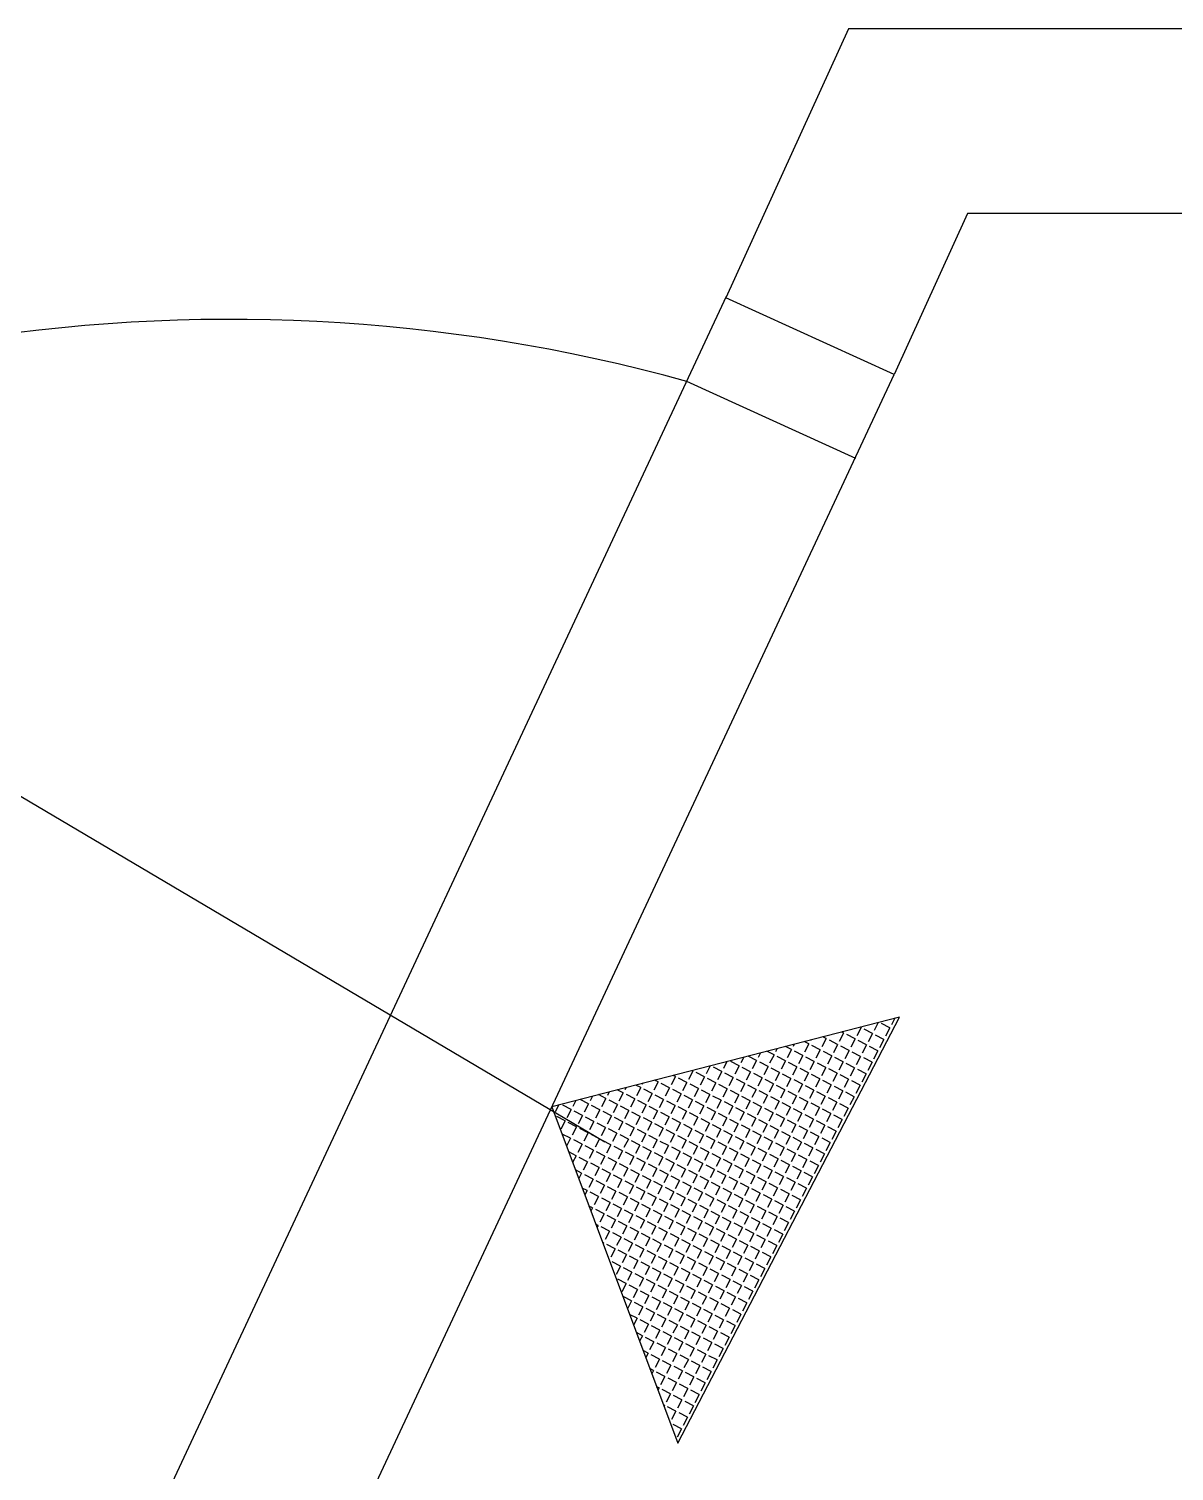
# Model space of a CAD drawing. Header units: millimetres. Extents: x 1480 to 86316, y 1484 to 27567.
# Drawn here: x 53695 to 54315, y 19453 to 20234 of the extents above; entities that cross this region are included whole.
import ezdxf

# ---------------------------------------------------------------- set-up
doc = ezdxf.new("R2010")
doc.units = ezdxf.units.MM

msp = doc.modelspace()

# ---------------------------------------------------------------- linework, layer by layer
at = {"color": 7}
for p, q in [((54138.4, 20233.9), (54072.04, 20088.33)), ((54934.55, 20233.9), (54138.4, 20233.9)), ((54202.72, 20133.9), (54163.03, 20046.84)), ((54934.55, 20133.9), (54202.72, 20133.9)), ((53676.03, 19241.01), (54072.43, 20089.18)), ((54163.03, 20046.84), (54072.04, 20088.33)), ((54006.56, 19631.26), (53292.13, 20053.73)), ((53767.02, 19199.53), (54163.03, 20046.84)), ((54142.29, 20001.35), (54050.86, 20043.03)), ((54165.96, 19698.99), (53977.79, 19650.49)), ((54046.01, 19468.32), (54165.96, 19698.99)), ((53977.79, 19650.49), (54046.01, 19468.32))]:
    msp.add_line(p, q, dxfattribs=at)
at = {"color": 7, "linetype": 'Continuous'}
for p, q in [((54163.49, 19698.36), (54161.64, 19694.8)), ((54135.72, 19690.38), (54133.38, 19685.87)), ((54135.72, 19690.38), (54134.67, 19690.93)), ((54141.92, 19687.16), (54137.41, 19689.5)), ((54145.14, 19693.35), (54142.8, 19688.85)), ((54145.14, 19693.35), (54144.79, 19693.54)), ((54151.34, 19690.13), (54146.83, 19692.47)), ((54151.34, 19690.13), (54149, 19685.62)), ((54154.4, 19696.01), (54152.22, 19691.82)), ((54157.54, 19686.91), (54153.03, 19689.25)), ((54160.76, 19693.11), (54156.25, 19695.45)), ((54160.76, 19693.11), (54158.42, 19688.6)), ((54099.85, 19681.95), (54098.92, 19680.17)), ((54107.47, 19681.46), (54104.3, 19683.1)), ((54107.47, 19681.46), (54105.12, 19676.95)), ((54108.94, 19684.3), (54108.34, 19683.15)), ((54116.89, 19684.43), (54114.43, 19685.71)), ((54116.89, 19684.43), (54114.54, 19679.92)), ((54118.03, 19686.64), (54117.76, 19686.12)), ((54123.08, 19681.21), (54118.58, 19683.55)), ((54123.08, 19681.21), (54120.74, 19676.7)), ((54126.31, 19687.4), (54123.96, 19682.9)), ((54126.31, 19687.4), (54124.55, 19688.32)), ((54132.5, 19684.18), (54128, 19686.53)), ((54132.5, 19684.18), (54130.16, 19679.67)), ((54138.7, 19680.96), (54134.19, 19683.3)), ((54141.92, 19687.16), (54139.58, 19682.65)), ((54148.12, 19683.93), (54143.61, 19686.28)), ((54148.12, 19683.93), (54145.78, 19679.43)), ((54154.32, 19680.71), (54149.81, 19683.05)), ((54157.54, 19686.91), (54155.2, 19682.4)), ((54072.58, 19674.92), (54070.67, 19671.25)), ((54079.21, 19672.53), (54074.7, 19674.88)), ((54081.67, 19677.27), (54080.08, 19674.22)), ((54088.63, 19675.51), (54084.12, 19677.85)), ((54088.63, 19675.51), (54086.28, 19671)), ((54090.76, 19679.61), (54089.5, 19677.2)), ((54094.82, 19672.28), (54090.32, 19674.63)), ((54098.05, 19678.48), (54094.18, 19680.49)), ((54098.05, 19678.48), (54095.7, 19673.97)), ((54104.24, 19675.26), (54099.74, 19677.6)), ((54104.24, 19675.26), (54101.9, 19670.75)), ((54110.44, 19672.04), (54105.93, 19674.38)), ((54113.66, 19678.23), (54109.16, 19680.58)), ((54113.66, 19678.23), (54111.32, 19673.73)), ((54119.86, 19675.01), (54115.35, 19677.35)), ((54119.86, 19675.01), (54117.52, 19670.5)), ((54126.06, 19671.79), (54121.55, 19674.13)), ((54129.28, 19677.98), (54124.77, 19680.33)), ((54129.28, 19677.98), (54126.94, 19673.48)), ((54135.48, 19674.76), (54130.97, 19677.11)), ((54135.48, 19674.76), (54133.13, 19670.26)), ((54138.7, 19680.96), (54136.36, 19676.45)), ((54141.67, 19671.54), (54137.17, 19673.88)), ((54144.9, 19677.74), (54140.39, 19680.08)), ((54144.9, 19677.74), (54142.55, 19673.23)), ((54151.09, 19674.51), (54146.59, 19676.86)), ((54151.09, 19674.51), (54148.75, 19670.01)), ((54154.32, 19680.71), (54151.97, 19676.2)), ((54036.21, 19665.55), (54036.21, 19665.55)), ((54044.75, 19666.83), (54042.41, 19662.32)), ((54044.75, 19666.83), (54043.57, 19667.45)), ((54050.95, 19663.61), (54046.44, 19665.95)), ((54054.17, 19669.81), (54051.83, 19665.3)), ((54054.17, 19669.81), (54053.69, 19670.05)), ((54060.37, 19666.58), (54055.86, 19668.93)), ((54060.37, 19666.58), (54058.02, 19662.08)), ((54063.48, 19672.58), (54061.25, 19668.27)), ((54066.56, 19663.36), (54062.06, 19665.7)), ((54069.79, 19669.56), (54065.28, 19671.9)), ((54069.79, 19669.56), (54067.44, 19665.05)), ((54075.98, 19666.34), (54071.48, 19668.68)), ((54075.98, 19666.34), (54073.64, 19661.83)), ((54079.21, 19672.53), (54076.86, 19668.03)), ((54082.18, 19663.11), (54077.67, 19665.46)), ((54085.4, 19669.31), (54080.9, 19671.65)), ((54085.4, 19669.31), (54083.06, 19664.8)), ((54091.6, 19666.09), (54087.09, 19668.43)), ((54091.6, 19666.09), (54089.26, 19661.58)), ((54094.82, 19672.28), (54092.48, 19667.78)), ((54101.02, 19669.06), (54096.51, 19671.41)), ((54101.02, 19669.06), (54098.68, 19664.55)), ((54107.22, 19665.84), (54102.71, 19668.18)), ((54107.22, 19665.84), (54104.87, 19661.33)), ((54110.44, 19672.04), (54108.1, 19667.53)), ((54116.64, 19668.81), (54112.13, 19671.16)), ((54116.64, 19668.81), (54114.29, 19664.31)), ((54122.83, 19665.59), (54118.33, 19667.93)), ((54122.83, 19665.59), (54120.49, 19661.08)), ((54126.06, 19671.79), (54123.71, 19667.28)), ((54132.25, 19668.56), (54127.75, 19670.91)), ((54132.25, 19668.56), (54129.91, 19664.06)), ((54138.45, 19665.34), (54133.94, 19667.69)), ((54141.67, 19671.54), (54139.33, 19667.03)), ((54147.87, 19668.32), (54143.36, 19670.66)), ((54147.87, 19668.32), (54145.53, 19663.81)), ((54008.93, 19658.52), (54007.95, 19656.62)), ((54016.49, 19657.91), (54013.2, 19659.62)), ((54016.49, 19657.91), (54014.15, 19653.4)), ((54018.03, 19660.86), (54017.37, 19659.6)), ((54025.91, 19660.88), (54023.32, 19662.23)), ((54025.91, 19660.88), (54023.57, 19656.38)), ((54027.12, 19663.21), (54026.79, 19662.57)), ((54032.11, 19657.66), (54027.6, 19660)), ((54032.11, 19657.66), (54029.76, 19653.15)), ((54035.33, 19663.86), (54032.99, 19659.35)), ((54035.33, 19663.86), (54033.45, 19664.84)), ((54041.53, 19660.63), (54037.02, 19662.98)), ((54041.53, 19660.63), (54039.18, 19656.13)), ((54047.72, 19657.41), (54043.22, 19659.76)), ((54050.95, 19663.61), (54048.6, 19659.1)), ((54057.14, 19660.39), (54052.64, 19662.73)), ((54057.14, 19660.39), (54054.8, 19655.88)), ((54063.34, 19657.16), (54058.83, 19659.51)), ((54066.56, 19663.36), (54064.22, 19658.85)), ((54072.76, 19660.14), (54068.25, 19662.48)), ((54072.76, 19660.14), (54070.42, 19655.63)), ((54078.96, 19656.92), (54074.45, 19659.26)), ((54082.18, 19663.11), (54079.84, 19658.61)), ((54088.38, 19659.89), (54083.87, 19662.23)), ((54088.38, 19659.89), (54086.03, 19655.38)), ((54094.57, 19656.67), (54090.07, 19659.01)), ((54097.8, 19662.86), (54093.29, 19665.21)), ((54097.8, 19662.86), (54095.45, 19658.36)), ((54103.99, 19659.64), (54099.49, 19661.99)), ((54103.99, 19659.64), (54101.65, 19655.13)), ((54110.19, 19656.42), (54105.68, 19658.76)), ((54113.41, 19662.62), (54108.91, 19664.96)), ((54113.41, 19662.62), (54111.07, 19658.11)), ((54119.61, 19659.39), (54115.1, 19661.74)), ((54119.61, 19659.39), (54117.27, 19654.89)), ((54125.81, 19656.17), (54121.3, 19658.51)), ((54129.03, 19662.37), (54124.52, 19664.71)), ((54129.03, 19662.37), (54126.69, 19657.86)), ((54135.23, 19659.15), (54130.72, 19661.49)), ((54135.23, 19659.15), (54132.88, 19654.64)), ((54138.45, 19665.34), (54136.11, 19660.84)), ((54141.43, 19655.92), (54136.92, 19658.27)), ((54144.65, 19662.12), (54140.14, 19664.46)), ((54144.65, 19662.12), (54142.3, 19657.61)), ((53981.66, 19651.49), (53979.69, 19647.7)), ((53988.23, 19648.98), (53983.72, 19651.33)), ((53990.75, 19653.83), (53989.11, 19650.67)), ((53997.65, 19651.96), (53993.14, 19654.3)), ((53997.65, 19651.96), (53995.31, 19647.45)), ((53999.84, 19656.18), (53998.53, 19653.65)), ((54003.85, 19648.74), (53999.34, 19651.08)), ((54007.07, 19654.93), (54003.08, 19657.01)), ((54007.07, 19654.93), (54004.73, 19650.43)), ((54013.27, 19651.71), (54008.76, 19654.05)), ((54013.27, 19651.71), (54010.92, 19647.2)), ((54019.46, 19648.49), (54014.96, 19650.83)), ((54022.69, 19654.69), (54018.18, 19657.03)), ((54022.69, 19654.69), (54020.34, 19650.18)), ((54028.88, 19651.46), (54024.38, 19653.81)), ((54028.88, 19651.46), (54026.54, 19646.96)), ((54035.08, 19648.24), (54030.57, 19650.58)), ((54038.3, 19654.44), (54033.8, 19656.78)), ((54038.3, 19654.44), (54035.96, 19649.93)), ((54044.5, 19651.21), (54039.99, 19653.56)), ((54044.5, 19651.21), (54042.16, 19646.71)), ((54047.72, 19657.41), (54045.38, 19652.9)), ((54050.7, 19647.99), (54046.19, 19650.34)), ((54053.92, 19654.19), (54049.41, 19656.53)), ((54053.92, 19654.19), (54051.58, 19649.68)), ((54060.12, 19650.97), (54055.61, 19653.31)), ((54060.12, 19650.97), (54057.77, 19646.46)), ((54063.34, 19657.16), (54061, 19652.66)), ((54066.32, 19647.74), (54061.81, 19650.09)), ((54069.54, 19653.94), (54065.03, 19656.28)), ((54069.54, 19653.94), (54067.19, 19649.43)), ((54075.74, 19650.72), (54071.23, 19653.06)), ((54075.74, 19650.72), (54073.39, 19646.21)), ((54078.96, 19656.92), (54076.61, 19652.41)), ((54081.93, 19647.5), (54077.43, 19649.84)), ((54085.15, 19653.69), (54080.65, 19656.04)), ((54085.15, 19653.69), (54082.81, 19649.19)), ((54091.35, 19650.47), (54086.84, 19652.81)), ((54091.35, 19650.47), (54089.01, 19645.96)), ((54094.57, 19656.67), (54092.23, 19652.16)), ((54100.77, 19653.44), (54096.26, 19655.79)), ((54100.77, 19653.44), (54098.43, 19648.94)), ((54106.97, 19650.22), (54102.46, 19652.57)), ((54106.97, 19650.22), (54104.63, 19645.71)), ((54110.19, 19656.42), (54107.85, 19651.91)), ((54116.39, 19653.2), (54111.88, 19655.54)), ((54116.39, 19653.2), (54114.05, 19648.69)), ((54122.59, 19649.97), (54118.08, 19652.32)), ((54122.59, 19649.97), (54120.24, 19645.47)), ((54125.81, 19656.17), (54123.46, 19651.66)), ((54132.01, 19652.95), (54127.5, 19655.29)), ((54132.01, 19652.95), (54129.66, 19648.44)), ((54138.2, 19649.73), (54133.7, 19652.07)), ((54141.43, 19655.92), (54139.08, 19651.42)), ((53985.01, 19642.79), (53980.5, 19645.13)), ((53985.01, 19642.79), (53982.66, 19638.28)), ((53988.23, 19648.98), (53985.89, 19644.48)), ((53994.43, 19645.76), (53989.92, 19648.11)), ((53994.43, 19645.76), (53992.08, 19641.26)), ((54000.62, 19642.54), (53996.12, 19644.88)), ((54000.62, 19642.54), (53998.28, 19638.03)), ((54003.85, 19648.74), (54001.5, 19644.23)), ((54010.04, 19645.51), (54005.54, 19647.86)), ((54010.04, 19645.51), (54007.7, 19641.01)), ((54016.24, 19642.29), (54011.73, 19644.63)), ((54016.24, 19642.29), (54013.9, 19637.78)), ((54019.46, 19648.49), (54017.12, 19643.98)), ((54025.66, 19645.27), (54021.15, 19647.61)), ((54025.66, 19645.27), (54023.32, 19640.76)), ((54031.86, 19642.04), (54027.35, 19644.39)), ((54031.86, 19642.04), (54029.51, 19637.54)), ((54035.08, 19648.24), (54032.74, 19643.73)), ((54041.28, 19645.02), (54036.77, 19647.36)), ((54041.28, 19645.02), (54038.93, 19640.51)), ((54047.48, 19641.79), (54042.97, 19644.14)), ((54050.7, 19647.99), (54048.35, 19643.48)), ((54056.9, 19644.77), (54052.39, 19647.11)), ((54056.9, 19644.77), (54054.55, 19640.26)), ((54063.09, 19641.55), (54058.59, 19643.89)), ((54066.32, 19647.74), (54063.97, 19643.24)), ((54072.51, 19644.52), (54068.01, 19646.86)), ((54072.51, 19644.52), (54070.17, 19640.01)), ((54078.71, 19641.3), (54074.2, 19643.64)), ((54081.93, 19647.5), (54079.59, 19642.99)), ((54088.13, 19644.27), (54083.62, 19646.62)), ((54088.13, 19644.27), (54085.79, 19639.77)), ((54094.33, 19641.05), (54089.82, 19643.39)), ((54097.55, 19647.25), (54093.04, 19649.59)), ((54097.55, 19647.25), (54095.21, 19642.74)), ((54103.75, 19644.02), (54099.24, 19646.37)), ((54103.75, 19644.02), (54101.4, 19639.52)), ((54109.94, 19640.8), (54105.44, 19643.15)), ((54113.17, 19647), (54108.66, 19649.34)), ((54113.17, 19647), (54110.82, 19642.49)), ((54119.36, 19643.78), (54114.86, 19646.12)), ((54119.36, 19643.78), (54117.02, 19639.27)), ((54125.56, 19640.55), (54121.05, 19642.9)), ((54128.78, 19646.75), (54124.28, 19649.09)), ((54128.78, 19646.75), (54126.44, 19642.24)), ((54134.98, 19643.53), (54130.47, 19645.87)), ((54134.98, 19643.53), (54132.64, 19639.02)), ((54138.2, 19649.73), (54135.86, 19645.22)), ((53987.98, 19633.37), (53983.48, 19635.71)), ((53991.2, 19639.56), (53986.7, 19641.91)), ((53991.2, 19639.56), (53988.86, 19635.06)), ((53997.4, 19636.34), (53992.89, 19638.69)), ((53997.4, 19636.34), (53995.06, 19631.84)), ((54003.6, 19633.12), (53999.09, 19635.46)), ((54006.82, 19639.32), (54002.31, 19641.66)), ((54006.82, 19639.32), (54004.48, 19634.81)), ((54013.02, 19636.09), (54008.51, 19638.44)), ((54013.02, 19636.09), (54010.68, 19631.59)), ((54019.22, 19632.87), (54014.71, 19635.22)), ((54022.44, 19639.07), (54017.93, 19641.41)), ((54022.44, 19639.07), (54020.1, 19634.56)), ((54028.64, 19635.85), (54024.13, 19638.19)), ((54028.64, 19635.85), (54026.29, 19631.34)), ((54034.83, 19632.62), (54030.33, 19634.97)), ((54038.06, 19638.82), (54033.55, 19641.16)), ((54038.06, 19638.82), (54035.71, 19634.31)), ((54044.25, 19635.6), (54039.75, 19637.94)), ((54044.25, 19635.6), (54041.91, 19631.09)), ((54047.48, 19641.79), (54045.13, 19637.29)), ((54050.45, 19632.37), (54045.94, 19634.72)), ((54053.67, 19638.57), (54049.17, 19640.92)), ((54053.67, 19638.57), (54051.33, 19634.07)), ((54059.87, 19635.35), (54055.36, 19637.69)), ((54059.87, 19635.35), (54057.53, 19630.84)), ((54063.09, 19641.55), (54060.75, 19637.04)), ((54066.07, 19632.13), (54061.56, 19634.47)), ((54069.29, 19638.32), (54064.78, 19640.67)), ((54069.29, 19638.32), (54066.95, 19633.82)), ((54075.49, 19635.1), (54070.98, 19637.44)), ((54075.49, 19635.1), (54073.14, 19630.59)), ((54078.71, 19641.3), (54076.37, 19636.79)), ((54081.68, 19631.88), (54077.18, 19634.22)), ((54084.91, 19638.08), (54080.4, 19640.42)), ((54084.91, 19638.08), (54082.56, 19633.57)), ((54091.1, 19634.85), (54086.6, 19637.2)), ((54091.1, 19634.85), (54088.76, 19630.35)), ((54094.33, 19641.05), (54091.98, 19636.54)), ((54100.52, 19637.83), (54096.02, 19640.17)), ((54100.52, 19637.83), (54098.18, 19633.32)), ((54106.72, 19634.6), (54102.21, 19636.95)), ((54106.72, 19634.6), (54104.38, 19630.1)), ((54109.94, 19640.8), (54107.6, 19636.29)), ((54116.14, 19637.58), (54111.63, 19639.92)), ((54116.14, 19637.58), (54113.8, 19633.07)), ((54122.34, 19634.36), (54117.83, 19636.7)), ((54122.34, 19634.36), (54119.99, 19629.85)), ((54125.56, 19640.55), (54123.22, 19636.05)), ((54131.76, 19637.33), (54127.25, 19639.67)), ((54131.76, 19637.33), (54129.41, 19632.82)), ((53987.98, 19633.37), (53985.78, 19629.14)), ((53994.18, 19630.15), (53989.67, 19632.49)), ((53994.18, 19630.15), (53991.84, 19625.64)), ((54000.38, 19626.92), (53995.87, 19629.27)), ((54000.38, 19626.92), (53998.03, 19622.42)), ((54003.6, 19633.12), (54001.26, 19628.61)), ((54009.8, 19629.9), (54005.29, 19632.24)), ((54009.8, 19629.9), (54007.45, 19625.39)), ((54015.99, 19626.67), (54011.49, 19629.02)), ((54015.99, 19626.67), (54013.65, 19622.17)), ((54019.22, 19632.87), (54016.87, 19628.36)), ((54025.41, 19629.65), (54020.91, 19631.99)), ((54025.41, 19629.65), (54023.07, 19625.14)), ((54031.61, 19626.43), (54027.1, 19628.77)), ((54031.61, 19626.43), (54029.27, 19621.92)), ((54034.83, 19632.62), (54032.49, 19628.12)), ((54041.03, 19629.4), (54036.52, 19631.74)), ((54041.03, 19629.4), (54038.69, 19624.89)), ((54047.23, 19626.18), (54042.72, 19628.52)), ((54050.45, 19632.37), (54048.11, 19627.87)), ((54056.65, 19629.15), (54052.14, 19631.5)), ((54056.65, 19629.15), (54054.3, 19624.65)), ((54062.84, 19625.93), (54058.34, 19628.27)), ((54066.07, 19632.13), (54063.72, 19627.62)), ((54072.26, 19628.9), (54067.76, 19631.25)), ((54072.26, 19628.9), (54069.92, 19624.4)), ((54078.46, 19625.68), (54073.95, 19628.03)), ((54081.68, 19631.88), (54079.34, 19627.37)), ((54087.88, 19628.66), (54083.37, 19631)), ((54087.88, 19628.66), (54085.54, 19624.15)), ((54094.08, 19625.43), (54089.57, 19627.78)), ((54097.3, 19631.63), (54092.79, 19633.97)), ((54097.3, 19631.63), (54094.96, 19627.12)), ((54103.5, 19628.41), (54098.99, 19630.75)), ((54103.5, 19628.41), (54101.15, 19623.9)), ((54109.7, 19625.18), (54105.19, 19627.53)), ((54112.92, 19631.38), (54108.41, 19633.73)), ((54112.92, 19631.38), (54110.57, 19626.88)), ((54119.12, 19628.16), (54114.61, 19630.5)), ((54119.12, 19628.16), (54116.77, 19623.65)), ((54125.31, 19624.94), (54120.81, 19627.28)), ((54128.53, 19631.13), (54124.03, 19633.48)), ((54128.53, 19631.13), (54126.19, 19626.63)), ((53990.96, 19623.95), (53986.95, 19626.03)), ((53990.96, 19623.95), (53989.08, 19620.34)), ((53997.15, 19620.73), (53992.65, 19623.07)), ((53997.15, 19620.73), (53994.81, 19616.22)), ((54003.35, 19617.5), (53998.84, 19619.85)), ((54006.57, 19623.7), (54002.07, 19626.04)), ((54006.57, 19623.7), (54004.23, 19619.19)), ((54012.77, 19620.48), (54008.26, 19622.82)), ((54012.77, 19620.48), (54010.43, 19615.97)), ((54018.97, 19617.25), (54014.46, 19619.6)), ((54022.19, 19623.45), (54017.68, 19625.8)), ((54022.19, 19623.45), (54019.85, 19618.94)), ((54028.39, 19620.23), (54023.88, 19622.57)), ((54028.39, 19620.23), (54026.04, 19615.72)), ((54034.58, 19617.01), (54030.08, 19619.35)), ((54037.81, 19623.2), (54033.3, 19625.55)), ((54037.81, 19623.2), (54035.46, 19618.7)), ((54044, 19619.98), (54039.5, 19622.32)), ((54044, 19619.98), (54041.66, 19615.47)), ((54047.23, 19626.18), (54044.88, 19621.67)), ((54050.2, 19616.76), (54045.69, 19619.1)), ((54053.42, 19622.96), (54048.92, 19625.3)), ((54053.42, 19622.96), (54051.08, 19618.45)), ((54059.62, 19619.73), (54055.11, 19622.08)), ((54059.62, 19619.73), (54057.28, 19615.23)), ((54062.84, 19625.93), (54060.5, 19621.42)), ((54065.82, 19616.51), (54061.31, 19618.85)), ((54069.04, 19622.71), (54064.53, 19625.05)), ((54069.04, 19622.71), (54066.7, 19618.2)), ((54075.24, 19619.48), (54070.73, 19621.83)), ((54075.24, 19619.48), (54072.89, 19614.98)), ((54078.46, 19625.68), (54076.12, 19621.17)), ((54081.44, 19616.26), (54076.93, 19618.61)), ((54084.66, 19622.46), (54080.15, 19624.8)), ((54084.66, 19622.46), (54082.31, 19617.95)), ((54090.86, 19619.24), (54086.35, 19621.58)), ((54090.86, 19619.24), (54088.51, 19614.73)), ((54094.08, 19625.43), (54091.73, 19620.93)), ((54100.28, 19622.21), (54095.77, 19624.55)), ((54100.28, 19622.21), (54097.93, 19617.7)), ((54106.47, 19618.99), (54101.97, 19621.33)), ((54106.47, 19618.99), (54104.13, 19614.48)), ((54109.7, 19625.18), (54107.35, 19620.68)), ((54115.89, 19621.96), (54111.39, 19624.31)), ((54115.89, 19621.96), (54113.55, 19617.46)), ((54122.09, 19618.74), (54117.58, 19621.08)), ((54122.09, 19618.74), (54119.75, 19614.23)), ((54125.31, 19624.94), (54122.97, 19620.43)), ((53993.93, 19614.53), (53990.61, 19616.26)), ((53993.93, 19614.53), (53992.37, 19611.54)), ((54000.13, 19611.31), (53995.62, 19613.65)), ((54000.13, 19611.31), (53997.78, 19606.8)), ((54003.35, 19617.5), (54001.01, 19613)), ((54009.55, 19614.28), (54005.04, 19616.62)), ((54009.55, 19614.28), (54007.2, 19609.77)), ((54015.75, 19611.06), (54011.24, 19613.4)), ((54015.75, 19611.06), (54013.4, 19606.55)), ((54018.97, 19617.25), (54016.62, 19612.75)), ((54025.17, 19614.03), (54020.66, 19616.38)), ((54025.17, 19614.03), (54022.82, 19609.52)), ((54031.36, 19610.81), (54026.86, 19613.15)), ((54031.36, 19610.81), (54029.02, 19606.3)), ((54034.58, 19617.01), (54032.24, 19612.5)), ((54040.78, 19613.78), (54036.27, 19616.13)), ((54040.78, 19613.78), (54038.44, 19609.28)), ((54046.98, 19610.56), (54042.47, 19612.9)), ((54050.2, 19616.76), (54047.86, 19612.25)), ((54056.4, 19613.54), (54051.89, 19615.88)), ((54056.4, 19613.54), (54054.06, 19609.03)), ((54062.6, 19610.31), (54058.09, 19612.66)), ((54065.82, 19616.51), (54063.47, 19612)), ((54072.02, 19613.29), (54067.51, 19615.63)), ((54072.02, 19613.29), (54069.67, 19608.78)), ((54078.21, 19610.06), (54073.71, 19612.41)), ((54081.44, 19616.26), (54079.09, 19611.75)), ((54087.63, 19613.04), (54083.13, 19615.38)), ((54087.63, 19613.04), (54085.29, 19608.53)), ((54093.83, 19609.82), (54089.32, 19612.16)), ((54097.05, 19616.01), (54092.55, 19618.36)), ((54097.05, 19616.01), (54094.71, 19611.51)), ((54103.25, 19612.79), (54098.74, 19615.13)), ((54103.25, 19612.79), (54100.91, 19608.28)), ((54109.45, 19609.57), (54104.94, 19611.91)), ((54112.67, 19615.77), (54108.16, 19618.11)), ((54112.67, 19615.77), (54110.33, 19611.26)), ((54118.87, 19612.54), (54114.36, 19614.89)), ((54118.87, 19612.54), (54116.52, 19608.04)), ((53996.91, 19605.11), (53994.27, 19606.48)), ((53996.91, 19605.11), (53995.67, 19602.73)), ((54003.1, 19601.89), (53998.6, 19604.23)), ((54006.33, 19608.08), (54001.82, 19610.43)), ((54006.33, 19608.08), (54003.98, 19603.58)), ((54012.52, 19604.86), (54008.02, 19607.2)), ((54012.52, 19604.86), (54010.18, 19600.35)), ((54018.72, 19601.64), (54014.21, 19603.98)), ((54021.94, 19607.83), (54017.44, 19610.18)), ((54021.94, 19607.83), (54019.6, 19603.33)), ((54028.14, 19604.61), (54023.63, 19606.96)), ((54028.14, 19604.61), (54025.8, 19600.1)), ((54034.34, 19601.39), (54029.83, 19603.73)), ((54037.56, 19607.59), (54033.05, 19609.93)), ((54037.56, 19607.59), (54035.22, 19603.08)), ((54043.76, 19604.36), (54039.25, 19606.71)), ((54043.76, 19604.36), (54041.41, 19599.86)), ((54046.98, 19610.56), (54044.64, 19606.05)), ((54049.95, 19601.14), (54045.45, 19603.48)), ((54053.18, 19607.34), (54048.67, 19609.68)), ((54053.18, 19607.34), (54050.83, 19602.83)), ((54059.37, 19604.12), (54054.87, 19606.46)), ((54059.37, 19604.12), (54057.03, 19599.61)), ((54062.6, 19610.31), (54060.25, 19605.81)), ((54065.57, 19600.89), (54061.06, 19603.24)), ((54068.79, 19607.09), (54064.29, 19609.43)), ((54068.79, 19607.09), (54066.45, 19602.58)), ((54074.99, 19603.87), (54070.48, 19606.21)), ((54074.99, 19603.87), (54072.65, 19599.36)), ((54078.21, 19610.06), (54075.87, 19605.56)), ((54081.19, 19600.64), (54076.68, 19602.99)), ((54084.41, 19606.84), (54079.9, 19609.19)), ((54084.41, 19606.84), (54082.07, 19602.33)), ((54090.61, 19603.62), (54086.1, 19605.96)), ((54090.61, 19603.62), (54088.26, 19599.11)), ((54093.83, 19609.82), (54091.49, 19605.31)), ((54100.03, 19606.59), (54095.52, 19608.94)), ((54100.03, 19606.59), (54097.68, 19602.09)), ((54106.22, 19603.37), (54101.72, 19605.71)), ((54106.22, 19603.37), (54103.88, 19598.86)), ((54109.45, 19609.57), (54107.1, 19605.06)), ((54115.64, 19606.35), (54111.14, 19608.69)), ((54115.64, 19606.35), (54113.3, 19601.84)), ((53999.88, 19595.69), (53997.93, 19596.7)), ((53999.88, 19595.69), (53998.97, 19593.93)), ((54003.1, 19601.89), (54000.76, 19597.38)), ((54009.3, 19598.66), (54004.79, 19601.01)), ((54009.3, 19598.66), (54006.96, 19594.16)), ((54015.5, 19595.44), (54010.99, 19597.78)), ((54015.5, 19595.44), (54013.15, 19590.93)), ((54018.72, 19601.64), (54016.38, 19597.13)), ((54024.92, 19598.41), (54020.41, 19600.76)), ((54024.92, 19598.41), (54022.57, 19593.91)), ((54031.11, 19595.19), (54026.61, 19597.54)), ((54031.11, 19595.19), (54028.77, 19590.69)), ((54034.34, 19601.39), (54031.99, 19596.88)), ((54040.53, 19598.17), (54036.03, 19600.51)), ((54040.53, 19598.17), (54038.19, 19593.66)), ((54046.73, 19594.94), (54042.22, 19597.29)), ((54049.95, 19601.14), (54047.61, 19596.63)), ((54056.15, 19597.92), (54051.64, 19600.26)), ((54056.15, 19597.92), (54053.81, 19593.41)), ((54062.35, 19594.7), (54057.84, 19597.04)), ((54065.57, 19600.89), (54063.23, 19596.39)), ((54071.77, 19597.67), (54067.26, 19600.01)), ((54071.77, 19597.67), (54069.42, 19593.16)), ((54077.96, 19594.45), (54073.46, 19596.79)), ((54081.19, 19600.64), (54078.84, 19596.14)), ((54087.38, 19597.42), (54082.88, 19599.77)), ((54087.38, 19597.42), (54085.04, 19592.91)), ((54093.58, 19594.2), (54089.07, 19596.54)), ((54096.8, 19600.4), (54092.3, 19602.74)), ((54096.8, 19600.4), (54094.46, 19595.89)), ((54103, 19597.17), (54098.49, 19599.52)), ((54103, 19597.17), (54100.66, 19592.67)), ((54109.2, 19593.95), (54104.69, 19596.29)), ((54112.42, 19600.15), (54107.91, 19602.49)), ((54112.42, 19600.15), (54110.08, 19595.64)), ((54006.08, 19592.47), (54001.57, 19594.81)), ((54006.08, 19592.47), (54003.73, 19587.96)), ((54012.27, 19589.24), (54007.77, 19591.59)), ((54012.27, 19589.24), (54009.93, 19584.74)), ((54018.47, 19586.02), (54013.96, 19588.36)), ((54021.69, 19592.22), (54017.19, 19594.56)), ((54021.69, 19592.22), (54019.35, 19587.71)), ((54027.89, 19588.99), (54023.38, 19591.34)), ((54027.89, 19588.99), (54025.55, 19584.49)), ((54034.09, 19585.77), (54029.58, 19588.12)), ((54037.31, 19591.97), (54032.8, 19594.31)), ((54037.31, 19591.97), (54034.97, 19587.46)), ((54043.51, 19588.75), (54039, 19591.09)), ((54043.51, 19588.75), (54041.16, 19584.24)), ((54046.73, 19594.94), (54044.39, 19590.44)), ((54049.71, 19585.52), (54045.2, 19587.87)), ((54052.93, 19591.72), (54048.42, 19594.06)), ((54052.93, 19591.72), (54050.58, 19587.21)), ((54059.13, 19588.5), (54054.62, 19590.84)), ((54059.13, 19588.5), (54056.78, 19583.99)), ((54062.35, 19594.7), (54060, 19590.19)), ((54065.32, 19585.28), (54060.82, 19587.62)), ((54068.54, 19591.47), (54064.04, 19593.82)), ((54068.54, 19591.47), (54066.2, 19586.97)), ((54074.74, 19588.25), (54070.24, 19590.59)), ((54074.74, 19588.25), (54072.4, 19583.74)), ((54077.96, 19594.45), (54075.62, 19589.94)), ((54080.94, 19585.03), (54076.43, 19587.37)), ((54084.16, 19591.22), (54079.65, 19593.57)), ((54084.16, 19591.22), (54081.82, 19586.72)), ((54090.36, 19588), (54085.85, 19590.35)), ((54090.36, 19588), (54088.02, 19583.5)), ((54093.58, 19594.2), (54091.24, 19589.69)), ((54099.78, 19590.98), (54095.27, 19593.32)), ((54099.78, 19590.98), (54097.44, 19586.47)), ((54105.98, 19587.75), (54101.47, 19590.1)), ((54105.98, 19587.75), (54103.63, 19583.25)), ((54109.2, 19593.95), (54106.85, 19589.44)), ((54002.85, 19586.27), (54001.59, 19586.93)), ((54002.85, 19586.27), (54002.26, 19585.13)), ((54009.05, 19583.05), (54004.54, 19585.39)), ((54009.05, 19583.05), (54006.71, 19578.54)), ((54015.25, 19579.82), (54010.74, 19582.17)), ((54015.25, 19579.82), (54012.9, 19575.32)), ((54018.47, 19586.02), (54016.13, 19581.51)), ((54024.67, 19582.8), (54020.16, 19585.14)), ((54024.67, 19582.8), (54022.32, 19578.29)), ((54030.87, 19579.58), (54026.36, 19581.92)), ((54030.87, 19579.58), (54028.52, 19575.07)), ((54034.09, 19585.77), (54031.74, 19581.27)), ((54040.29, 19582.55), (54035.78, 19584.89)), ((54040.29, 19582.55), (54037.94, 19578.04)), ((54046.48, 19579.33), (54041.98, 19581.67)), ((54049.71, 19585.52), (54047.36, 19581.02)), ((54055.9, 19582.3), (54051.4, 19584.65)), ((54055.9, 19582.3), (54053.56, 19577.79)), ((54062.1, 19579.08), (54057.59, 19581.42)), ((54065.32, 19585.28), (54062.98, 19580.77)), ((54071.52, 19582.05), (54067.01, 19584.4)), ((54071.52, 19582.05), (54069.18, 19577.55)), ((54077.72, 19578.83), (54073.21, 19581.17)), ((54080.94, 19585.03), (54078.6, 19580.52)), ((54087.14, 19581.8), (54082.63, 19584.15)), ((54087.14, 19581.8), (54084.79, 19577.3)), ((54093.33, 19578.58), (54088.83, 19580.93)), ((54096.56, 19584.78), (54092.05, 19587.12)), ((54096.56, 19584.78), (54094.21, 19580.27)), ((54102.75, 19581.56), (54098.25, 19583.9)), ((54102.75, 19581.56), (54100.41, 19577.05)), ((54005.83, 19576.85), (54005.25, 19577.15)), ((54005.83, 19576.85), (54005.56, 19576.33)), ((54012.03, 19573.63), (54007.52, 19575.97)), ((54012.03, 19573.63), (54009.68, 19569.12)), ((54018.22, 19570.4), (54013.72, 19572.75)), ((54021.45, 19576.6), (54016.94, 19578.94)), ((54021.45, 19576.6), (54019.1, 19572.09)), ((54027.64, 19573.38), (54023.14, 19575.72)), ((54027.64, 19573.38), (54025.3, 19568.87)), ((54033.84, 19570.16), (54029.33, 19572.5)), ((54037.06, 19576.35), (54032.56, 19578.7)), ((54037.06, 19576.35), (54034.72, 19571.85)), ((54043.26, 19573.13), (54038.75, 19575.47)), ((54043.26, 19573.13), (54040.92, 19568.62)), ((54046.48, 19579.33), (54044.14, 19574.82)), ((54049.46, 19569.91), (54044.95, 19572.25)), ((54052.68, 19576.1), (54048.17, 19578.45)), ((54052.68, 19576.1), (54050.34, 19571.6)), ((54058.88, 19572.88), (54054.37, 19575.23)), ((54058.88, 19572.88), (54056.53, 19568.37)), ((54062.1, 19579.08), (54059.76, 19574.57)), ((54065.07, 19569.66), (54060.57, 19572)), ((54068.3, 19575.86), (54063.79, 19578.2)), ((54068.3, 19575.86), (54065.95, 19571.35)), ((54074.49, 19572.63), (54069.99, 19574.98)), ((54074.49, 19572.63), (54072.15, 19568.13)), ((54077.72, 19578.83), (54075.37, 19574.32)), ((54080.69, 19569.41), (54076.18, 19571.75)), ((54083.91, 19575.61), (54079.41, 19577.95)), ((54083.91, 19575.61), (54081.57, 19571.1)), ((54090.11, 19572.39), (54085.6, 19574.73)), ((54090.11, 19572.39), (54087.77, 19567.88)), ((54093.33, 19578.58), (54090.99, 19574.08)), ((54099.53, 19575.36), (54095.02, 19577.7)), ((54099.53, 19575.36), (54097.19, 19570.85)), ((54015, 19564.21), (54010.49, 19566.55)), ((54015, 19564.21), (54012.66, 19559.7)), ((54018.22, 19570.4), (54015.88, 19565.9)), ((54024.42, 19567.18), (54019.91, 19569.52)), ((54024.42, 19567.18), (54022.08, 19562.67)), ((54030.62, 19563.96), (54026.11, 19566.3)), ((54030.62, 19563.96), (54028.27, 19559.45)), ((54033.84, 19570.16), (54031.5, 19565.65)), ((54040.04, 19566.93), (54035.53, 19569.28)), ((54040.04, 19566.93), (54037.69, 19562.43)), ((54046.23, 19563.71), (54041.73, 19566.05)), ((54049.46, 19569.91), (54047.11, 19565.4)), ((54055.65, 19566.68), (54051.15, 19569.03)), ((54055.65, 19566.68), (54053.31, 19562.18)), ((54061.85, 19563.46), (54057.34, 19565.81)), ((54065.07, 19569.66), (54062.73, 19565.15)), ((54071.27, 19566.44), (54066.76, 19568.78)), ((54071.27, 19566.44), (54068.93, 19561.93)), ((54077.47, 19563.21), (54072.96, 19565.56)), ((54080.69, 19569.41), (54078.35, 19564.9)), ((54086.89, 19566.19), (54082.38, 19568.53)), ((54086.89, 19566.19), (54084.54, 19561.68)), ((54093.09, 19562.97), (54088.58, 19565.31)), ((54096.31, 19569.16), (54091.8, 19571.51)), ((54096.31, 19569.16), (54093.96, 19564.66)), ((54017.97, 19554.79), (54013.47, 19557.13)), ((54021.2, 19560.98), (54016.69, 19563.33)), ((54021.2, 19560.98), (54018.85, 19556.48)), ((54027.39, 19557.76), (54022.89, 19560.1)), ((54027.39, 19557.76), (54025.05, 19553.25)), ((54033.59, 19554.54), (54029.08, 19556.88)), ((54036.81, 19560.74), (54032.31, 19563.08)), ((54036.81, 19560.74), (54034.47, 19556.23)), ((54043.01, 19557.51), (54038.5, 19559.86)), ((54043.01, 19557.51), (54040.67, 19553.01)), ((54046.23, 19563.71), (54043.89, 19559.2)), ((54049.21, 19554.29), (54044.7, 19556.63)), ((54052.43, 19560.49), (54047.92, 19562.83)), ((54052.43, 19560.49), (54050.09, 19555.98)), ((54058.63, 19557.26), (54054.12, 19559.61)), ((54058.63, 19557.26), (54056.28, 19552.76)), ((54061.85, 19563.46), (54059.51, 19558.95)), ((54064.83, 19554.04), (54060.32, 19556.39)), ((54068.05, 19560.24), (54063.54, 19562.58)), ((54068.05, 19560.24), (54065.7, 19555.73)), ((54074.25, 19557.02), (54069.74, 19559.36)), ((54074.25, 19557.02), (54071.9, 19552.51)), ((54077.47, 19563.21), (54075.12, 19558.71)), ((54080.44, 19553.79), (54075.94, 19556.14)), ((54083.67, 19559.99), (54079.16, 19562.33)), ((54083.67, 19559.99), (54081.32, 19555.48)), ((54089.86, 19556.77), (54085.36, 19559.11)), ((54089.86, 19556.77), (54087.52, 19552.26)), ((54093.09, 19562.97), (54090.74, 19558.46)), ((54017.97, 19554.79), (54015.63, 19550.28)), ((54024.17, 19551.56), (54019.67, 19553.91)), ((54024.17, 19551.56), (54021.83, 19547.06)), ((54030.37, 19548.34), (54025.86, 19550.68)), ((54030.37, 19548.34), (54028.03, 19543.83)), ((54033.59, 19554.54), (54031.25, 19550.03)), ((54039.79, 19551.32), (54035.28, 19553.66)), ((54039.79, 19551.32), (54037.45, 19546.81)), ((54045.99, 19548.09), (54041.48, 19550.44)), ((54049.21, 19554.29), (54046.87, 19549.78)), ((54055.41, 19551.07), (54050.9, 19553.41)), ((54055.41, 19551.07), (54053.06, 19546.56)), ((54061.6, 19547.84), (54057.1, 19550.19)), ((54064.83, 19554.04), (54062.48, 19549.53)), ((54071.02, 19550.82), (54066.52, 19553.16)), ((54071.02, 19550.82), (54068.68, 19546.31)), ((54077.22, 19547.6), (54072.71, 19549.94)), ((54080.44, 19553.79), (54078.1, 19549.29)), ((54086.64, 19550.57), (54082.13, 19552.91)), ((54086.64, 19550.57), (54084.3, 19546.06)), ((54020.95, 19545.37), (54016.44, 19547.71)), ((54020.95, 19545.37), (54018.74, 19541.12)), ((54027.15, 19542.14), (54022.64, 19544.49)), ((54027.15, 19542.14), (54024.8, 19537.64)), ((54033.34, 19538.92), (54028.84, 19541.27)), ((54036.57, 19545.12), (54032.06, 19547.46)), ((54036.57, 19545.12), (54034.22, 19540.61)), ((54042.76, 19541.9), (54038.26, 19544.24)), ((54042.76, 19541.9), (54040.42, 19537.39)), ((54045.99, 19548.09), (54043.64, 19543.59)), ((54048.96, 19538.67), (54044.45, 19541.02)), ((54052.18, 19544.87), (54047.68, 19547.21)), ((54052.18, 19544.87), (54049.84, 19540.36)), ((54058.38, 19541.65), (54053.87, 19543.99)), ((54058.38, 19541.65), (54056.04, 19537.14)), ((54061.6, 19547.84), (54059.26, 19543.34)), ((54064.58, 19538.42), (54060.07, 19540.77)), ((54067.8, 19544.62), (54063.29, 19546.97)), ((54067.8, 19544.62), (54065.46, 19540.12)), ((54074, 19541.4), (54069.49, 19543.74)), ((54074, 19541.4), (54071.65, 19536.89)), ((54077.22, 19547.6), (54074.88, 19543.09)), ((54080.19, 19538.18), (54075.69, 19540.52)), ((54083.42, 19544.37), (54078.91, 19546.72)), ((54083.42, 19544.37), (54081.07, 19539.87)), ((54023.92, 19535.95), (54019.9, 19538.04)), ((54023.92, 19535.95), (54022.04, 19532.32)), ((54030.12, 19532.72), (54025.61, 19535.07)), ((54030.12, 19532.72), (54027.78, 19528.22)), ((54033.34, 19538.92), (54031, 19534.41)), ((54039.54, 19535.7), (54035.03, 19538.04)), ((54039.54, 19535.7), (54037.2, 19531.19)), ((54045.74, 19532.48), (54041.23, 19534.82)), ((54048.96, 19538.67), (54046.62, 19534.17)), ((54055.16, 19535.45), (54050.65, 19537.79)), ((54055.16, 19535.45), (54052.81, 19530.94)), ((54061.35, 19532.23), (54056.85, 19534.57)), ((54064.58, 19538.42), (54062.23, 19533.92)), ((54070.77, 19535.2), (54066.27, 19537.55)), ((54070.77, 19535.2), (54068.43, 19530.7)), ((54076.97, 19531.98), (54072.46, 19534.32)), ((54080.19, 19538.18), (54077.85, 19533.67)), ((54026.9, 19526.53), (54023.56, 19528.26)), ((54026.9, 19526.53), (54025.34, 19523.52)), ((54033.1, 19523.3), (54028.59, 19525.65)), ((54036.32, 19529.5), (54031.81, 19531.85)), ((54036.32, 19529.5), (54033.97, 19524.99)), ((54042.52, 19526.28), (54038.01, 19528.62)), ((54042.52, 19526.28), (54040.17, 19521.77)), ((54045.74, 19532.48), (54043.39, 19527.97)), ((54048.71, 19523.06), (54044.21, 19525.4)), ((54051.94, 19529.25), (54047.43, 19531.6)), ((54051.94, 19529.25), (54049.59, 19524.75)), ((54058.13, 19526.03), (54053.63, 19528.37)), ((54058.13, 19526.03), (54055.79, 19521.52)), ((54061.35, 19532.23), (54059.01, 19527.72)), ((54064.33, 19522.81), (54059.82, 19525.15)), ((54067.55, 19529.01), (54063.05, 19531.35)), ((54067.55, 19529.01), (54065.21, 19524.5)), ((54073.75, 19525.78), (54069.24, 19528.13)), ((54073.75, 19525.78), (54071.41, 19521.28)), ((54076.97, 19531.98), (54074.63, 19527.47)), ((54029.87, 19517.11), (54027.22, 19518.49)), ((54029.87, 19517.11), (54028.63, 19514.72)), ((54033.1, 19523.3), (54030.75, 19518.8)), ((54039.29, 19520.08), (54034.79, 19522.43)), ((54039.29, 19520.08), (54036.95, 19515.57)), ((54045.49, 19516.86), (54040.98, 19519.2)), ((54048.71, 19523.06), (54046.37, 19518.55)), ((54054.91, 19519.83), (54050.4, 19522.18)), ((54054.91, 19519.83), (54052.57, 19515.33)), ((54061.11, 19516.61), (54056.6, 19518.95)), ((54064.33, 19522.81), (54061.99, 19518.3)), ((54070.53, 19519.59), (54066.02, 19521.93)), ((54070.53, 19519.59), (54068.18, 19515.08)), ((54036.07, 19513.88), (54031.56, 19516.23)), ((54036.07, 19513.88), (54033.73, 19509.38)), ((54042.27, 19510.66), (54037.76, 19513.01)), ((54042.27, 19510.66), (54039.92, 19506.15)), ((54045.49, 19516.86), (54043.15, 19512.35)), ((54048.46, 19507.44), (54043.96, 19509.78)), ((54051.69, 19513.64), (54047.18, 19515.98)), ((54051.69, 19513.64), (54049.34, 19509.13)), ((54057.88, 19510.41), (54053.38, 19512.76)), ((54057.88, 19510.41), (54055.54, 19505.91)), ((54061.11, 19516.61), (54058.76, 19512.1)), ((54064.08, 19507.19), (54059.57, 19509.53)), ((54067.3, 19513.39), (54062.8, 19515.73)), ((54067.3, 19513.39), (54064.96, 19508.88)), ((54032.85, 19507.69), (54030.88, 19508.71)), ((54032.85, 19507.69), (54031.93, 19505.92)), ((54039.04, 19504.46), (54034.54, 19506.81)), ((54039.04, 19504.46), (54036.7, 19499.96)), ((54045.24, 19501.24), (54040.73, 19503.59)), ((54048.46, 19507.44), (54046.12, 19502.93)), ((54054.66, 19504.22), (54050.15, 19506.56)), ((54054.66, 19504.22), (54052.32, 19499.71)), ((54060.86, 19500.99), (54056.35, 19503.34)), ((54064.08, 19507.19), (54061.74, 19502.68)), ((54035.82, 19498.27), (54034.54, 19498.93)), ((54035.82, 19498.27), (54035.22, 19497.12)), ((54042.02, 19495.04), (54037.51, 19497.39)), ((54042.02, 19495.04), (54039.68, 19490.54)), ((54045.24, 19501.24), (54042.9, 19496.74)), ((54048.22, 19491.82), (54043.71, 19494.17)), ((54051.44, 19498.02), (54046.93, 19500.36)), ((54051.44, 19498.02), (54049.09, 19493.51)), ((54057.64, 19494.8), (54053.13, 19497.14)), ((54057.64, 19494.8), (54055.29, 19490.29)), ((54060.86, 19500.99), (54058.51, 19496.49)), ((54038.8, 19488.85), (54038.21, 19489.16)), ((54038.8, 19488.85), (54038.52, 19488.32)), ((54044.99, 19485.63), (54040.49, 19487.97)), ((54048.22, 19491.82), (54045.87, 19487.32)), ((54054.41, 19488.6), (54049.91, 19490.94)), ((54054.41, 19488.6), (54052.07, 19484.09)), ((54044.99, 19485.63), (54042.65, 19481.12)), ((54047.97, 19476.21), (54043.46, 19478.55)), ((54051.19, 19482.4), (54046.68, 19484.75)), ((54051.19, 19482.4), (54048.85, 19477.9)), ((54047.97, 19476.21), (54045.62, 19471.7))]:
    msp.add_line(p, q, dxfattribs=at)
at = {"color": 7}
msp.add_arc((53804.06, 19153.82), 922.83, 74.48816, 174.83286, dxfattribs=at)

doc.saveas('drawing.dxf')
